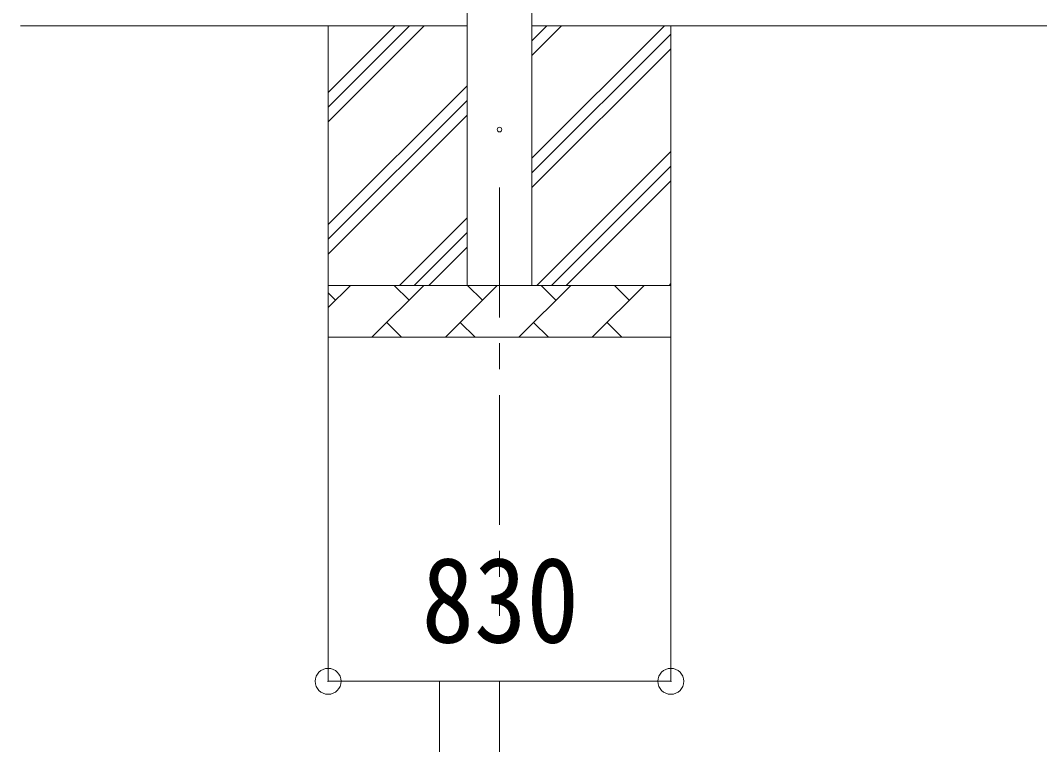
# Model space of a CAD drawing. Units: millimetres at full size, sheet at 1:50; some dimension numbers follow another scale. Extents: x -14053 to 14053, y -9700 to 9700.
# Drawn here: x -9236 to -7273, y -6243 to -4848 of the extents above; entities that cross this region are included whole.
import ezdxf
from ezdxf.enums import TextEntityAlignment as Align

# ---------------------------------------------------------------- set-up
doc = ezdxf.new("R2010")
doc.units = ezdxf.units.MM
doc.header["$LTSCALE"] = 50
doc.header["$PDMODE"] = 32
doc.header["$PDSIZE"] = 50
doc.linetypes.add('CHAIN1', pattern=[8, 5, -1, 1, -1])
for name, color, linetype, lineweight in [('0-0_0', 7, 'Continuous', 9), ('0-1_Defpoints', 4, 'Continuous', 9), ('0-6_PARTS1', 6, 'Continuous', 9)]:
    doc.layers.add(name, color=color, linetype=linetype, lineweight=lineweight)
doc.styles.add('ＭＳ ゴシック', font='')
doc.styles.get('ＭＳ ゴシック').set_extended_font_data('MS Gothic')

msp = doc.modelspace()

# ---------------------------------------------------------------- linework, layer by layer
at = {"layer": '0-0_0'}
for p, q in [((-8375.38, -4858.37), (-9235.6, -4858.37)), ((-8642.88, -4858.37), (-8642.88, -5458.37)), ((-8642.88, -5043.42), (-8457.83, -4858.37)), ((-8642.88, -5015.14), (-8486.11, -4858.37)), ((-8642.88, -4986.85), (-8514.4, -4858.37)), ((-8250.38, -5113.47), (-7995.28, -4858.37)), ((-8250.38, -4915.48), (-8193.27, -4858.37)), ((-8250.38, -4887.2), (-8221.56, -4858.37)), ((-3076.38, -4858.37), (-8250.38, -4858.37)), ((-7982.88, -4858.37), (-7982.88, -5458.37)), ((-8250.38, -5141.75), (-7982.88, -4874.25)), ((-8250.38, -5170.04), (-7982.88, -4902.54)), ((-8642.88, -5241.41), (-8375.38, -4973.91)), ((-8642.88, -5269.7), (-8375.38, -5002.2)), ((-8642.88, -5297.98), (-8375.38, -5030.48)), ((-8240.72, -5358.37), (-7982.88, -5100.53)), ((-8212.44, -5358.37), (-7982.88, -5128.81)), ((-8184.15, -5358.37), (-7982.88, -5157.1)), ((-8505.28, -5358.37), (-8375.38, -5228.47)), ((-8477, -5358.37), (-8375.38, -5256.75)), ((-8448.71, -5358.37), (-8375.38, -5285.04)), ((-8642.88, -5358.37), (-7982.88, -5358.37)), ((-8642.88, -5401.26), (-8599.99, -5358.37)), ((-8558.57, -5458.37), (-8458.57, -5358.37)), ((-8487.12, -5386.92), (-8515.67, -5358.37)), ((-8417.14, -5458.37), (-8317.14, -5358.37)), ((-8345.7, -5386.92), (-8374.25, -5358.37)), ((-8275.72, -5458.37), (-8175.72, -5358.37)), ((-8204.28, -5386.92), (-8232.83, -5358.37)), ((-8134.3, -5458.37), (-8034.3, -5358.37)), ((-8062.86, -5386.92), (-8091.41, -5358.37)), ((-7986.16, -5358.37), (-7982.88, -5355.09)), ((-8628.54, -5386.92), (-8642.88, -5372.58)), ((-8530.01, -5429.82), (-8501.46, -5458.37)), ((-8388.59, -5429.82), (-8360.04, -5458.37)), ((-8247.17, -5429.82), (-8218.62, -5458.37)), ((-8105.75, -5429.82), (-8077.2, -5458.37)), ((-7982.88, -5458.37), (-8642.88, -5458.37))]:
    msp.add_line(p, q, dxfattribs=at)
at = {"layer": '0-1_Defpoints'}
for p, q in [((-8375.38, -1858.37), (-8375.38, -5358.37)), ((-8250.38, -5358.37), (-8250.38, -1858.37))]:
    msp.add_line(p, q, dxfattribs=at)
at = {"layer": '0-1_Defpoints', "color": 7, "linetype": 'CHAIN1'}
msp.add_line((-8312.88, -5170.04), (-8312.88, -5994.79), dxfattribs=at)
at = {"layer": '0-1_Defpoints'}
msp.add_circle((-8312.88, -5058.37), 4.5, dxfattribs=at)
at = {"layer": '0-6_PARTS1'}
for p, q in [((-8642.88, -6121.18), (-8642.88, -5458.37)), ((-7982.88, -6121.18), (-7982.88, -5458.37)), ((-8642.88, -6121.18), (-7982.88, -6121.18)), ((-8428.38, -6658.42), (-8428.38, -6121.18)), ((-8312.88, -6658.42), (-8312.88, -6121.18))]:
    msp.add_line(p, q, dxfattribs=at)
for p in [(-8642.88, -6121.18), (-7982.88, -6121.18)]:
    msp.add_point(p, dxfattribs=at)

# ---------------------------------------------------------------- texts
at = {"layer": '0-6_PARTS1', "color": 7, "style": 'ＭＳ ゴシック', "width": 0.9}
msp.add_text('830', height=165, dxfattribs=at).set_placement((-8462.88, -6096.18), align=Align.BOTTOM_LEFT)

doc.saveas('drawing.dxf')
